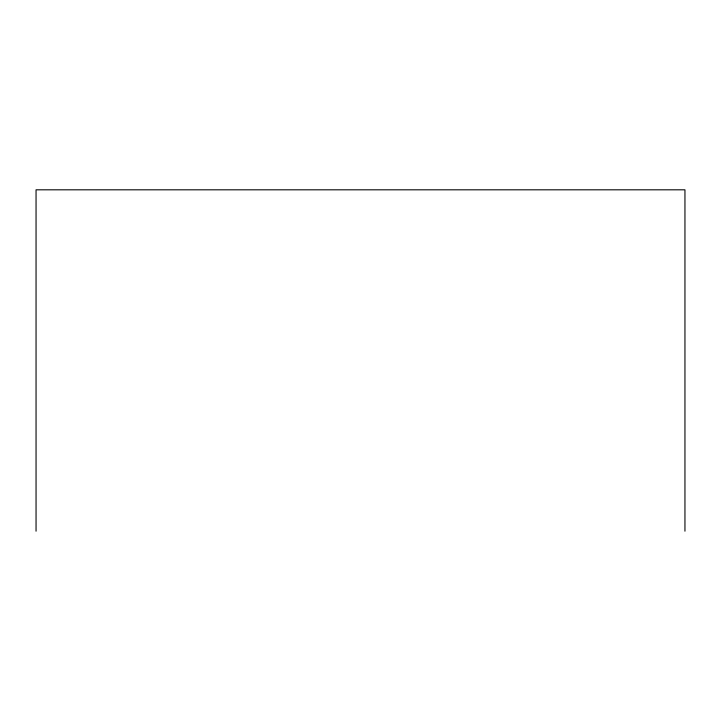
<?xml version="1.0" encoding="UTF-8"?>
<svg xmlns="http://www.w3.org/2000/svg" width="721" height="721" viewBox="0 0 721 721"><rect width="100%" height="100%" fill="white"/><g stroke="black" fill="none" stroke-linecap="round" stroke-linejoin="round"><path stroke-width="1.08" d="M684.95 531.188L684.95 189.812L36.05 189.812L36.05 531.188"/></g></svg>
